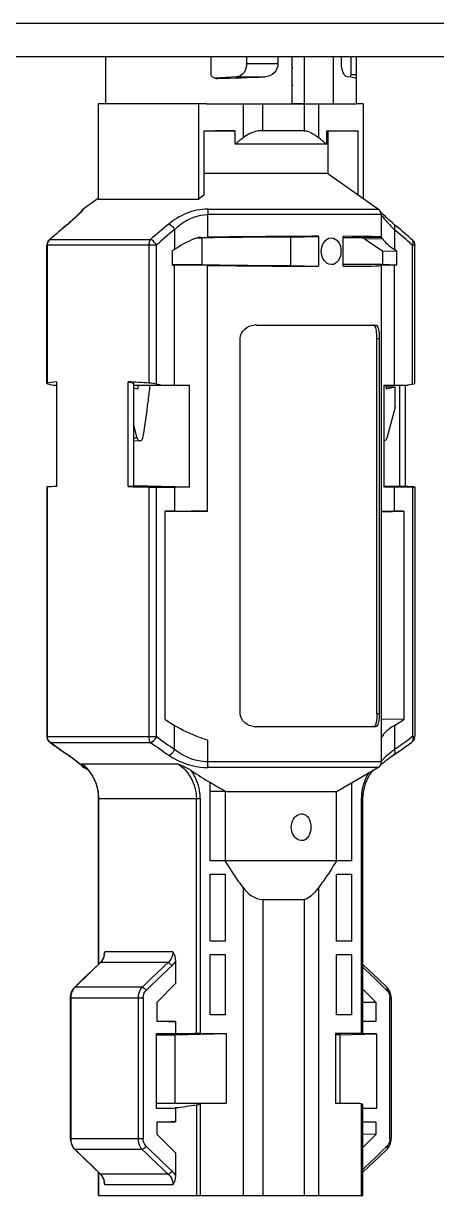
# Model space of a CAD drawing. Header units: millimetres. Extents: x 10297564 to 11610295, y -9287743 to -8409454.
# Drawn here: x 10495567 to 10496186, y -9102370 to -9100614 of the extents above; entities that cross this region are included whole.
import ezdxf

# ---------------------------------------------------------------- set-up
doc = ezdxf.new("R2010")
doc.units = ezdxf.units.MM
doc.header["$LTSCALE"] = 100
doc.layers.add('-0', color=7, linetype='Continuous')

# ---------------------------------------------------------------- blocks, each defined once
blk = doc.blocks.new('인버터 외형도')
at = {"layer": '-0', "linetype": 'Continuous'}
for p, q in [((99025.7, 35682.6), (86444.8, 35682.6)), ((99025.7, 35645), (86444.8, 35645)), ((94911.9, 35645), (94911.9, 35625.3)), ((95030.6, 35625.3), (95030.6, 35645)), ((95070.5, 35644.8), (95070.5, 35637.7)), ((95070.5, 35637.7), (95105.9, 35637.7)), ((95105.9, 35644.8), (95105.9, 35637.7)), ((95121.4, 35645), (95121.4, 35592.2)), ((95135.5, 35645), (95135.5, 35592.2)), ((95168.2, 35592.2), (95168.2, 35645)), ((95177.2, 35637.7), (95177.2, 35644.8)), ((95187.7, 35645), (95187.7, 35625.3)), ((95193.7, 35645), (95193.7, 35625.3)), ((95121.4, 35632), (95122.3, 35632)), ((95187.7, 35625.3), (95193.7, 35625.3)), ((94911.7, 35620.8), (94911.7, 35592.2)), ((94911.7, 35620.8), (94911.7, 35620.8)), ((95059.8, 35622.6), (95034.9, 35621.2)), ((95037.8, 35620.8), (95037.5, 35620.8)), ((95037.5, 35620.8), (95037.8, 35620.8)), ((95059.8, 35622.6), (95091.1, 35622.6)), ((95193.9, 35620.8), (95193.9, 35620.8)), ((95193.9, 35620.8), (95193.9, 35592.2)), ((95025.4, 35592.2), (94903.7, 35592.2)), ((94903.7, 35592.2), (94903.7, 35484.9)), ((95016.5, 35592.2), (95016.5, 35484.9)), ((95025.4, 35592.2), (95193.9, 35592.2)), ((95067, 35554.5), (95067, 35592.2)), ((95088.7, 35562.1), (95088.7, 35592.2)), ((95135.5, 35592.2), (95121.4, 35592.2)), ((95135.5, 35592.2), (95135.5, 35562.1)), ((95151.3, 35592.2), (95151.3, 35554.5)), ((95201.8, 35592.2), (95193.9, 35592.2)), ((95201.8, 35592.2), (95201.8, 35485.9)), ((95022.5, 35562.1), (95057.7, 35562.1)), ((95022.5, 35562.1), (95022.5, 35489.6)), ((95057.7, 35547), (95057.7, 35562.1)), ((95135.5, 35562.1), (95088.7, 35562.1)), ((95160.7, 35562.1), (95195.9, 35562.1)), ((95160.7, 35547), (95160.7, 35562.1)), ((95195.9, 35562.1), (95161.9, 35561.2)), ((95161.9, 35561.9), (95161.9, 35513.9)), ((95195.9, 35562.1), (95195.9, 35490.1)), ((95160.7, 35547), (95057.7, 35547)), ((95161.9, 35513.9), (95022.5, 35513.9)), ((95161.9, 35513.9), (95218.9, 35474)), ((94903.7, 35485.9), (94886.7, 35474)), ((95016.5, 35484.9), (94903.7, 35484.9)), ((94884.9, 35471.7), (94884.3, 35471)), ((94886.7, 35474), (94886.9, 35474)), ((95222.1, 35467.8), (95026.8, 35467.8)), ((95026.8, 35467.8), (95026.8, 35442.3)), ((95027.3, 35474), (95218.9, 35474)), ((95222.1, 35467.8), (95222.1, 35442.5)), ((95225.1, 35467.1), (95223.1, 35469)), ((94869, 35456.8), (94869.7, 35457.2)), ((94869.4, 35457.1), (94869, 35456.8)), ((94869.1, 35456.7), (94869.7, 35457.2)), ((95236.6, 35456.8), (95239.5, 35454.3)), ((94849.2, 35439.9), (94848.5, 35439.3)), ((94848.5, 35439.3), (94849.3, 35439.8)), ((94849.3, 35439.8), (94962.4, 35439.8)), ((94989.6, 35451.1), (94989.6, 35428.7)), ((95014.8, 35441.7), (95020.8, 35441.7)), ((95019.2, 35442.2), (95019.6, 35442.3)), ((95019.2, 35442.3), (95019.6, 35442.3)), ((95020.8, 35411.6), (95020.8, 35441.7)), ((95120.3, 35442.6), (95151.4, 35443.4)), ((95120.3, 35410.6), (95120.3, 35442.6)), ((95151.4, 35443.4), (95151.4, 35409.8)), ((95163.2, 35441.2), (95166.1, 35441.7)), ((95179.4, 35409.8), (95179.4, 35443.4)), ((95198.9, 35441.7), (95179.4, 35441.7)), ((95222.1, 35442.3), (95198.9, 35441.7)), ((95223.8, 35440.6), (95203.9, 35440.1)), ((95203.9, 35440.1), (95223.9, 35426.6)), ((95221.9, 35442.3), (95221.8, 35442.3)), ((95222.1, 35442.5), (95221.9, 35442.3)), ((95236.8, 35451.1), (95236.8, 35428.7)), ((94969.2, 35433.6), (94845.9, 35433.6)), ((94845.9, 35278.5), (94845.9, 35433.6)), ((94846.3, 35433.6), (94846.3, 35278.5)), ((94961, 35278.5), (94961, 35433.6)), ((94969.2, 35277.3), (94969.2, 35433.6)), ((94989.6, 35428.7), (94987.1, 35427)), ((94987.1, 35411.2), (94987.1, 35427)), ((95223.9, 35426.6), (95239.3, 35427)), ((95223.9, 35411.6), (95223.9, 35426.6)), ((95239.3, 35427), (95236.8, 35428.7)), ((95239.3, 35427), (95239.3, 35411.2)), ((95254.3, 35436.1), (95257.2, 35433.6)), ((95259.7, 35433.6), (95257.2, 35433.6)), ((95257.2, 35277.3), (95257.2, 35433.6)), ((95259.7, 35278.2), (95259.7, 35433.6)), ((94987.1, 35411.6), (95020.8, 35411.6)), ((94987.1, 35411.2), (94989.6, 35411.2)), ((94989.6, 35276.1), (94989.6, 35411.2)), ((95026.8, 35134.8), (95026.8, 35410.9)), ((95120.3, 35410.6), (95151.4, 35409.8)), ((95166.1, 35411.6), (95163.2, 35412.1)), ((95223.9, 35411.6), (95179.4, 35411.6)), ((95221.8, 35410.9), (95221.9, 35410.9)), ((95222.1, 35410.8), (95221.9, 35410.9)), ((95222.1, 35410.8), (95222.1, 34853.1)), ((95239.3, 35411.2), (95223.9, 35411.6)), ((95239.3, 35411.2), (95236.8, 35411.2)), ((95236.8, 35276.1), (95236.8, 35411.2)), ((95081.5, 35343.8), (95215.7, 35343.8)), ((95063.2, 34907.4), (95063.2, 35328.8)), ((95217.2, 35328.8), (95219.8, 35328.8)), ((95217.2, 34907.4), (95217.2, 35328.8)), ((95219.8, 35328.8), (95219.8, 34907.4)), ((94846.3, 35278.5), (94845.9, 35278.2)), ((94848.4, 35277.3), (94853.1, 35276.1)), ((94853.1, 35276.1), (94856.6, 35276.1)), ((94856.6, 35280.1), (94856.6, 35162.2)), ((94937.2, 35280.1), (94943.2, 35278.6)), ((94937.2, 35162.2), (94937.2, 35280.1)), ((94943.2, 35278.6), (94943.2, 35162.2)), ((94943.2, 35276.1), (95006.5, 35276.1)), ((94943.2, 35273.3), (94948.4, 35272.1)), ((94974, 35276.1), (94969.2, 35277.3)), ((95006.5, 35161.6), (95006.5, 35276.1)), ((95225.5, 35276.1), (95252.4, 35276.1)), ((95225.5, 35161.6), (95225.5, 35276.1)), ((95227.4, 35274.5), (95236.8, 35274.5)), ((95227.7, 35272.1), (95237.9, 35274.5)), ((95237.9, 35251.3), (95237.9, 35274.5)), ((95242.9, 35162.2), (95242.9, 35276.1)), ((95248.9, 35276.1), (95248.9, 35162.2)), ((95257.2, 35277.3), (95252.4, 35276.1)), ((94960.1, 35259.5), (94959.9, 35258)), ((95237.9, 35251.3), (95228.5, 35216.7)), ((94947.5, 35216.7), (94943.2, 35232.7)), ((94947.5, 35216.7), (94943.2, 35216.5)), ((94950.8, 35213.7), (94943.2, 35213.3)), ((95006.5, 35161.6), (94943.2, 35163.2)), ((94845.9, 35161.7), (94846.3, 35161.8)), ((94845.9, 35161.7), (94845.9, 34881.3)), ((94846.3, 35161.8), (94846.3, 34881.3)), ((94943.2, 35162.2), (94937.2, 35162.2)), ((94961, 34881.3), (94961, 35161.8)), ((94969.2, 35161.7), (94989.6, 35161.7)), ((94969.2, 34881.3), (94969.2, 35161.7)), ((94989.6, 35161.7), (94989.6, 35134.5)), ((95242.9, 35162.2), (95225.5, 35162.7)), ((95257.2, 35161.7), (95236.8, 35161.7)), ((95236.8, 35134.5), (95236.8, 35161.7)), ((95248.9, 35162.2), (95242.9, 35162.2)), ((95257.2, 35161.7), (95257.2, 34881.3)), ((95259.3, 35161.8), (95259.7, 35161.7)), ((95259.7, 35161.7), (95259.7, 34881.3)), ((94989.6, 35134.5), (94979, 35134.5)), ((94979, 34900.6), (94979, 35134.5)), ((95222.1, 35133.8), (95247.4, 35134.5)), ((95247.4, 35134.5), (95236.8, 35134.5)), ((95247.4, 35134.5), (95247.4, 34900.6)), ((94979, 34900.6), (94989.6, 34893.9)), ((95217.2, 34907.4), (95219.8, 34907.4)), ((95247.4, 34900.6), (95222.1, 34901)), ((95236.8, 34893.9), (95247.4, 34900.6)), ((94989.6, 34866.9), (94989.6, 34893.9)), ((95215.7, 34892.4), (95081.5, 34892.4)), ((95236.8, 34893.9), (95236.8, 34866.9)), ((94845.9, 34881.3), (94969.2, 34881.3)), ((94849.9, 34874.8), (94849, 34875.2)), ((94849.8, 34874.7), (94849, 34875.2)), ((94849.9, 34874.8), (94962.6, 34874.8)), ((95026.8, 34877.2), (95026.8, 34853.1)), ((95257.2, 34881.3), (95253.9, 34878.9)), ((95257.2, 34881.3), (95259.7, 34881.3)), ((94870.2, 34860.4), (94869.6, 34860.8)), ((94870.2, 34860.4), (94869.6, 34860.7)), ((94869.6, 34860.7), (94870.2, 34860.3)), ((94870.2, 34860.3), (94872.3, 34858.8)), ((94884.4, 34849.4), (94884.7, 34849.2)), ((94884.7, 34849.2), (94885.3, 34848.6)), ((94885, 34850.9), (94993.1, 34850.9)), ((94886.4, 34849.8), (94885, 34850.9)), ((94885.3, 34848.6), (94885.3, 34848.6)), ((94886.4, 34849.8), (94890.8, 34845.8)), ((95222.1, 34853.1), (95026.8, 34853.1)), ((95223.5, 34851.4), (95225.6, 34853.1)), ((94887.5, 34846.6), (94887.3, 34846.6)), ((94892.6, 34843.5), (94887.3, 34846.6)), ((95218.3, 34846.6), (95027.4, 34846.6)), ((95178.7, 34823.7), (95218.3, 34846.6)), ((95208.6, 34837.7), (95213, 34843.5)), ((95029.8, 34741.9), (95029.8, 34829.6)), ((95188.6, 34829.6), (95188.6, 34741.9)), ((94904, 34811.8), (95018.3, 34811.8)), ((94904, 34625.4), (94904, 34811.8)), ((94904.1, 34811.8), (94904.1, 34625.5)), ((95014.1, 34547.7), (95014.1, 34811.8)), ((95018.3, 34811.8), (95018.3, 34547.7)), ((95046.6, 34819.8), (95029.8, 34819.5)), ((95046.6, 34819.8), (95171.8, 34819.8)), ((95046.6, 34819.8), (95046.6, 34741.9)), ((95171.8, 34741.9), (95171.8, 34819.8)), ((95200, 34811.8), (95201.5, 34811.8)), ((95200, 34547.7), (95200, 34811.8)), ((95201.5, 34547.7), (95201.5, 34811.8)), ((95129.7, 34794.1), (95132.5, 34794.6)), ((95132.5, 34764.5), (95129.7, 34765)), ((95029.8, 34742.3), (95046.6, 34741.9)), ((95188.6, 34741.9), (95029.8, 34741.9)), ((95171.8, 34742.3), (95188.6, 34741.9)), ((95029.8, 34726.4), (95046.6, 34726.8)), ((95029.8, 34726.8), (95046.6, 34726.8)), ((95029.8, 34651.6), (95029.8, 34726.8)), ((95046.6, 34726.8), (95046.6, 34651.6)), ((95188.6, 34726.8), (95171.8, 34726.4)), ((95171.8, 34726.8), (95188.6, 34726.8)), ((95171.8, 34651.6), (95171.8, 34726.8)), ((95188.6, 34726.8), (95188.6, 34651.6)), ((95067, 34365.7), (95067, 34711.4)), ((95151.3, 34711.4), (95151.3, 34365.7)), ((95088.7, 34698.4), (95135.5, 34698.4)), ((95088.7, 34698.4), (95088.7, 34365.7)), ((95135.5, 34698.4), (95135.5, 34365.7)), ((95029.8, 34652), (95046.6, 34651.6)), ((95046.6, 34651.6), (95029.8, 34651.6)), ((95171.8, 34652), (95188.6, 34651.6)), ((95188.6, 34651.6), (95171.8, 34651.6)), ((94910.5, 34636.8), (94911, 34639.5)), ((94987.8, 34639.5), (94911, 34639.5)), ((95029.8, 34636.1), (95046.6, 34636.5)), ((95029.8, 34636.5), (95046.6, 34636.5)), ((95029.8, 34568.8), (95029.8, 34636.5)), ((95046.6, 34636.5), (95046.6, 34568.8)), ((95188.6, 34636.5), (95171.8, 34636.1)), ((95171.8, 34636.5), (95188.6, 34636.5)), ((95171.8, 34568.8), (95171.8, 34636.5)), ((95188.6, 34636.5), (95188.6, 34568.8)), ((94907.4, 34628.9), (94905.9, 34627.2)), ((94905.9, 34627.2), (94906.5, 34627.5)), ((94906, 34627.1), (94906.5, 34627.5)), ((94982.3, 34627.5), (94906.5, 34627.5)), ((94990.6, 34629.5), (94990.6, 34603.8)), ((94876.9, 34599.3), (94875.6, 34598)), ((94886.9, 34609), (94876.9, 34599.3)), ((94876.9, 34599.3), (94877.5, 34599.7)), ((94953.1, 34599.7), (94877.5, 34599.7)), ((94990.6, 34603.8), (94970, 34583)), ((95216.1, 34583), (95201.5, 34597.7)), ((95227, 34597.6), (95228.6, 34596.1)), ((95229.9, 34598), (95228.7, 34599.3)), ((95232.2, 34594.1), (95229.9, 34598)), ((94872.3, 34589.6), (94872.2, 34587.7)), ((94872.2, 34587.7), (94954.3, 34587.7)), ((94872.2, 34587.7), (94872.2, 34429.6)), ((94872.7, 34587.7), (94872.7, 34429.6)), ((94948.9, 34429.6), (94948.9, 34587.7)), ((94954.3, 34587.7), (94954.3, 34429.6)), ((95231.9, 34587.7), (95233.4, 34587.7)), ((95231.9, 34429.6), (95231.9, 34587.7)), ((95233.3, 34589.6), (95232.2, 34594.1)), ((95233.4, 34587.7), (95233.3, 34589.6)), ((95233.4, 34587.7), (95233.4, 34429.6)), ((94970, 34561.3), (94970, 34583)), ((95201.5, 34582.8), (95216.1, 34583)), ((95216.1, 34583), (95216.1, 34561.3)), ((94990.6, 34561.3), (94970, 34561.3)), ((94990.6, 34561.3), (94990.6, 34547.3)), ((95029.8, 34569.3), (95046.6, 34568.8)), ((95046.6, 34568.8), (95029.8, 34568.8)), ((95171.8, 34569.3), (95188.6, 34568.8)), ((95188.6, 34568.8), (95171.8, 34568.8)), ((95216.1, 34561.3), (95201.5, 34561.7)), ((95216.1, 34561.3), (95201.5, 34561.3)), ((94990.6, 34547.3), (94969.3, 34547.3)), ((94969.3, 34463.5), (94969.3, 34547.3)), ((94969.3, 34546.2), (94990.2, 34546.2)), ((94990.2, 34546.2), (95047.6, 34547.7)), ((94990.2, 34469.5), (94990.2, 34546.2)), ((95018.3, 34547.7), (95047.6, 34547.7)), ((95047.6, 34547.7), (95047.6, 34469.5)), ((95200, 34547.7), (95170.7, 34547.7)), ((95170.7, 34547.7), (95170.7, 34469.5)), ((95175.8, 34546.2), (95170.7, 34546.2)), ((95175.8, 34546.2), (95216.9, 34547.3)), ((95175.8, 34469.5), (95175.8, 34546.2)), ((95216.9, 34547.3), (95195.6, 34547.3)), ((95201.5, 34547.7), (95201.5, 34547.7)), ((95216.9, 34547.3), (95216.9, 34463.5)), ((94969.3, 34469.5), (95047.6, 34469.5)), ((95014.1, 34467.6), (95014.1, 34365.7)), ((95018.3, 34468.6), (95020.8, 34469.5)), ((95018.3, 34468.6), (95018.3, 34365.7)), ((95170.7, 34469.5), (95197.5, 34469.5)), ((95197.5, 34469.5), (95200, 34468.6)), ((95200, 34365.7), (95200, 34468.6)), ((95201.5, 34365.7), (95201.5, 34467.7)), ((94988, 34463.5), (94969.3, 34463.5)), ((94988, 34463.5), (94990.6, 34464.4)), ((94990.6, 34464.4), (94990.6, 34448.4)), ((95216.9, 34463.5), (95201.5, 34463.5)), ((94970, 34448.4), (94990.6, 34448.4)), ((94970, 34434.3), (94970, 34448.4)), ((95201.5, 34448.1), (95216.1, 34448.4)), ((95201.5, 34448.4), (95216.1, 34448.4)), ((95216.1, 34448.4), (95216.1, 34434.3)), ((94872.2, 34429.6), (94954.3, 34429.6)), ((94872.2, 34429.6), (94872.4, 34427.4)), ((94970, 34434.3), (94990.6, 34413.5)), ((95216.1, 34434.3), (95201.5, 34434.5)), ((95201.5, 34419.5), (95216.1, 34434.3)), ((95231.9, 34429.6), (95233.4, 34429.6)), ((95232.1, 34422.9), (95233.2, 34427.4)), ((95233.2, 34427.4), (95233.4, 34429.6)), ((94875.8, 34419.1), (94876.9, 34417.9)), ((94877.5, 34417.6), (94876.9, 34417.9)), ((94953.1, 34417.6), (94877.5, 34417.6)), ((94990.6, 34413.5), (94990.6, 34387.8)), ((95228.6, 34421.2), (95227, 34419.7)), ((95228.7, 34417.9), (95229.8, 34419.1)), ((95229.8, 34419.1), (95232.1, 34422.9)), ((94897.8, 34397.8), (94905.9, 34390.1)), ((94904, 34365.7), (94904, 34391.9)), ((94904.1, 34391.8), (94904.1, 34365.7)), ((94905.9, 34390.1), (94906.5, 34389.8)), ((94905.9, 34390.1), (94907.5, 34388.3)), ((94906.5, 34389.8), (94906, 34390.2)), ((94982.3, 34389.8), (94906.5, 34389.8)), ((94911, 34377.7), (94910.5, 34380.5)), ((94987.8, 34377.7), (94911, 34377.7)), ((94904.1, 34365.7), (95201.5, 34365.7))]:
    blk.add_line(p, q, dxfattribs=at)
for points in [[(94884.3, 35471), (94883.9, 35470.5), (94883.2, 35469.9), (94882.4, 35469), (94881.5, 35468.1), (94880.5, 35467.1), (94879.3, 35466), (94878, 35464.7), (94876.5, 35463.4), (94874.9, 35462), (94873.2, 35460.5)], [(95223.1, 35469), (95222.4, 35469.9), (95221.7, 35470.5), (95221.3, 35471)], [(95236.6, 35456.8), (95236.2, 35457.1), (95234.2, 35458.8), (95232.4, 35460.5), (95230.6, 35462), (95229.1, 35463.4), (95227.6, 35464.7), (95226.3, 35466), (95225.1, 35467.1)], [(94873.2, 35460.5), (94871.4, 35458.8), (94869.4, 35457.1)], [(95241.8, 34864.7), (95249.7, 34870.4), (95256.5, 34875.2)], [(95225.6, 34853.1), (95227.2, 34854.3), (95228.9, 34855.6), (95230.9, 34857.1), (95233, 34858.6), (95235.4, 34860.3), (95241.8, 34864.7)], [(94872.3, 34858.8), (94874.3, 34857.4), (94876.1, 34856), (94877.8, 34854.7), (94879.3, 34853.6), (94880.7, 34852.5), (94881.9, 34851.6), (94882.9, 34850.7), (94883.8, 34850), (94884.4, 34849.4)], [(95221.3, 34849.6), (95222.1, 34850.2), (95223.1, 34851), (95223.5, 34851.4)], [(94890.8, 34845.8), (94897, 34837.7), (94901.2, 34828.6), (94903.5, 34819), (94904, 34811.8)], [(95201.5, 34811.8), (95202, 34819), (95204.4, 34828.6), (95208.6, 34837.7)], [(94910.5, 34636.8), (94909.5, 34632.8), (94907.4, 34628.9)], [(94905.9, 34627.2), (94897.7, 34619.3), (94886.9, 34609)], [(95228.7, 34599.3), (95218.7, 34609), (95207.9, 34619.3), (95201.5, 34625.4)], [(94875.6, 34598), (94873.4, 34594.1), (94872.3, 34589.6)], [(94872.4, 34427.4), (94873.5, 34422.9), (94875.8, 34419.1)], [(94876.9, 34417.9), (94887.1, 34408.1), (94897.8, 34397.8)], [(95201.5, 34391.9), (95207.8, 34397.8), (95218.5, 34408.1), (95228.7, 34417.9)], [(94907.5, 34388.3), (94909.6, 34384.3), (94910.5, 34380.5)]]:
    blk.add_lwpolyline(points, dxfattribs=at)
for centre, radius, start, end in [((95037.5, 35630.9), 10.1, 260.4811, 270.0038), ((95455.6, 34922.7), 713.4, 127.3774, 127.9845), ((94784, 35567.8), 139.6, 314.3847, 314.9875), ((94891, 35467.8), 7.52, 125, 155.1938), ((94891.3, 35467.8), 7.57, 143.379, 150.2019), ((95214.6, 35467.8), 7.52, 0, 55), ((96187.8, 33894.9), 2044.2, 130.1754, 130.9049), ((96179.6, 33911.6), 2026.1, 130.3035, 131.0396), ((96178.5, 34023.2), 1867, 129.8166, 130.647), ((95422.5, 35639.8), 264.8, 224.521, 225.4645), ((93918.9, 33896.1), 2042.6, 49.0691, 49.7177), ((94853.4, 35433.6), 7.52, 130.9502, 137.9365), ((96294.2, 33905.9), 2022.3, 130.1728, 130.9344), ((95019.5, 35420.6), 21.6, 97.729, 100.1456), ((95019.7, 35419.6), 22.7, 95.9316, 97.7329), ((95019.9, 35417.8), 24.4, 91.4861, 95.8976), ((93925.3, 33897.7), 2032.9, 49.175, 49.8255), ((94854.3, 35433.6), 7.98, 162.6873, 179.9489), ((94853.4, 35433.6), 7.51, 145.7956, 154.6086), ((94853.5, 35433.6), 7.56, 137.917, 145.7673), ((95081.5, 35323.2), 20.7, 90.0178, 96.0543), ((94551.3, 35320.9), 400.1, 352.9913, 353.5763), ((93971.2, 35380.3), 996.3, 353.0369, 353.9966), ((95625, 35320.9), 400.3, 186.4237, 187.0084), ((93980.2, 35379.1), 987.2, 350.5595, 352.9518), ((95081.5, 34913.1), 20.7, 263.9944, 269.9844), ((94853.4, 34881.3), 7.54, 179.9859, 210.1827), ((94854.3, 34881.3), 7.97, 180.0548, 198.8907), ((94853.5, 34880.8), 7.07, 231.5549, 238.609), ((96003.7, 36490), 1985.2, 234.4596, 235.158), ((96007.1, 36488.1), 1985.4, 234.3466, 235.0449), ((96038.2, 36392.6), 1860.3, 234.6772, 235.4522), ((96116.5, 36485.7), 1972.4, 234.4317, 235.1577), ((94146.2, 36434), 1909.2, 304.8349, 305.4623), ((95252.1, 34881.3), 7.54, 351.0107, 0.0143), ((95387.2, 34681.5), 238.7, 129.0518, 130.1969), ((94797, 34745.8), 135.7, 50.9971, 51.2894), ((94891, 34853.1), 7.52, 211.9423, 240.002), ((94862.8, 34819.3), 38.6, 52.3086, 54.9206), ((94891.2, 34853.1), 7.49, 213.9047, 215.8572), ((94861.2, 34817.3), 41.2, 43.2901, 52.2515), ((95214.6, 34853.1), 7.52, 299.998, 0), ((94853.6, 34812.1), 50.5, 18.0457, 19.3903), ((94852.9, 34811.9), 51.2, 8.7078, 18.0305), ((94991.6, 35147.6), 374.1, 298.7983, 300.0164), ((94852.5, 34811.8), 51.6, 3.0336, 8.7108), ((94853.7, 34811.9), 50.4, 359.9414, 3.0349), ((94891.4, 34639.5), 19.6, 347.0021, 0.0446), ((97161.7, 32252.9), 3274.9, 133.5338, 134.2253), ((96934.2, 32550.1), 2850.5, 133.2165, 134.0271), ((97137, 32352.1), 3128.2, 133.4275, 134.164), ((93039, 32341.8), 3142.6, 45.8725, 46.5171), ((94886.4, 34590.1), 13.1, 132.8914, 135.8956), ((94886.4, 34427.2), 13.1, 224.1092, 227.1119), ((97138.8, 36740.6), 3241.9, 225.7711, 226.4696), ((96941.9, 36475.2), 2861.7, 225.9744, 226.7819), ((97136.9, 36665.1), 3128.1, 225.8361, 226.5725), ((93039, 36675.4), 3142.6, 313.4829, 314.1275), ((94891.4, 34377.8), 19.6, 359.9553, 13.0048)]:
    blk.add_arc(centre, radius, start, end, dxfattribs=at)
for centre, major_axis, ratio, start_param, end_param in [((95052.8, 35657.5), (-74, 349), 0.176927, -1.681597, -1.668173), ((95052.8, 35625.3), (141.1, 4.5), 0.028613, -1.678421, -1.296739), ((95052.8, 35638.4), (-74, 349), 0.176927, -1.682258, -1.668177), ((95052.8, 35610.1), (96.2, 25.5), 0.213068, -0.834354, -0.820256), ((95052.8, 35625.3), (141.1, -4.5), 0.028613, 0.000911, 0.380599), ((95052.8, 35560.6), (109.1, 1.3), 0.01297, 1.52577, 1.852745), ((95019.9, 35429.9), (44.9, 19.1), 0.270365, 1.644981, 2.189344), ((95019.9, 35442.8), (45.1, 0.5), 0.01297, -1.576436, -1.416778), ((95052.8, 35440.5), (124.2, 1.5), 0.01297, 0.996205, 1.831472), ((95052.8, 35440.5), (169.3, 2), 0.01297, 0.948948, 1.724815), ((95052.8, 35440.5), (169.3, 2), 0.01297, -0.000152, 0.726266), ((95198.9, 35426.6), (0, 15.1), 0.743145, -0.463211, 0.000376), ((95267, 35442.8), (45.1, 0.5), 0.01297, -3.042097, -3.031536), ((95267, 35429.9), (44.8, -17.8), 0.310322, -2.725388, -2.181025), ((95019.9, 35410.4), (45.1, -0.5), 0.01297, 1.416778, 2.303986), ((95052.8, 35412.7), (124.2, -1.5), 0.01297, -1.831472, -0.996205), ((95052.8, 35412.7), (169.3, -2), 0.01297, -1.724815, -0.948948), ((95052.8, 35412.7), (169.3, -2), 0.01297, -0.726266, 0.000152), ((95267, 35410.4), (45.1, -0.5), 0.01297, 8.587171, 9.42493), ((94853.4, 35277.3), (7.52, -1), 0.115967, 3.156999, 3.994756), ((95052.8, 35243.1), (218.2, -29), 0.115967, 2.703446, 2.827696), ((95052.8, 35243.1), (218.2, -29), 0.115967, 2.020223, 2.144473), ((94964.2, 35277.3), (7.52, -1), 0.115967, 0.853164, 2.020223), ((95252.2, 35277.3), (7.52, 1), 0.115967, -0.853164, -0.015407), ((95052.8, 35163.3), (218.2, 2.5), 0.01297, 2.687889, 2.812139), ((95052.8, 35163.3), (218.2, -2.5), 0.01297, -2.128916, -2.004666), ((94964.2, 35161.8), (7.52, -0.09), 0.01297, -2.004666, -0.837607), ((95019.9, 35160.9), (45.1, -0.5), 0.01297, 1.871369, 2.303986), ((95267, 35160.9), (45.1, -0.5), 0.01297, 2.303986, 2.736603), ((95052.8, 35163.3), (218.2, -2.5), 0.01297, 0.329453, 0.453703), ((95252.2, 35161.8), (7.52, -0.09), 0.01297, -0.837607, 0.000151), ((95052.8, 35132.9), (169.3, 2), 0.01297, 1.724815, 2.022101), ((95019.9, 35135.3), (45.1, 0.5), 0.01297, -2.303986, -1.416778), ((95267, 35135.3), (45.1, 0.5), 0.01297, -3.074724, -2.303986), ((95267, 34893), (44.9, 16.5), 0.290595, 2.197128, 2.964601), ((95052.8, 34562.3), (150.5, -1.8), 0.01297, -2.153603, -1.996886), ((95052.8, 34546.2), (150.5, 1.8), 0.01297, 1.830353, 1.996886), ((95015.3, 34547.6), (4.51, 0.05), 0.01297, 0.837607, 1.830353), ((95052.8, 34546.2), (150.5, 1.8), 0.01297, -0.321673, -0.15514), ((95197, 34547.6), (4.51, 0.05), 0.01297, -0.000151, 0.837607), ((95052.8, 34501.4), (150.4, 30.9), 0.172246, -2.032414, -1.865881), ((95015.3, 34468.6), (4.51, 0.93), 0.172246, -1.865881, -0.873135), ((95197, 34468.6), (4.51, -0.93), 0.172246, 0.035376, 0.873135), ((95052.8, 34447.4), (150.5, 1.8), 0.01297, 1.996886, 2.153603)]:
    blk.add_ellipse(centre, major_axis=major_axis, ratio=ratio, start_param=start_param, end_param=end_param, dxfattribs=at)
for points, knots in [([(95070.5, 35637.7), (95070.5, 35634), (95069, 35627.2), (95062.8, 35622.8), (95059.8, 35622.6)], [0, 0, 0, 0, 0.549893, 1, 1, 1, 1]), ([(95105.9, 35637.7), (95105.9, 35633.8), (95102.7, 35625.8), (95094.8, 35622.8), (95091.1, 35622.6)], [0, 0, 0, 0, 0.50619, 1, 1, 1, 1]), ([(95183.8, 35622.6), (95181.8, 35622.8), (95177.9, 35628.6), (95177.2, 35634), (95177.2, 35637.7)], [0, 0, 0, 0, 0.363854, 1, 1, 1, 1]), ([(94911.9, 35625.3), (94911.9, 35624.2), (94911.8, 35622.7), (94911.8, 35621.1), (94911.7, 35620.8)], [0, 0, 0, 0, 0.762308, 1, 1, 1, 1]), ([(95035.8, 35620.9), (95034.6, 35621.1), (95032.3, 35621.9), (95030.6, 35624.1), (95030.6, 35625.3)], [0, 0, 0, 0, 0.50589, 1, 1, 1, 1]), ([(95193.7, 35625.3), (95193.7, 35624.2), (95193.8, 35622.7), (95193.8, 35621.1), (95193.9, 35620.8)], [0, 0, 0, 0, 0.762308, 1, 1, 1, 1]), ([(95088.7, 35562.1), (95086.6, 35562.1), (95078.9, 35561.4), (95071.6, 35557.9), (95067, 35554.5)], [0, 0, 0, 0, 0.264807, 1, 1, 1, 1]), ([(95135.5, 35562.1), (95138.1, 35562.1), (95143.8, 35559.9), (95148.6, 35556.5), (95151.3, 35554.5)], [0, 0, 0, 0, 0.431555, 1, 1, 1, 1]), ([(94881.6, 35468), (94880.8, 35467.2), (94876.9, 35463.5), (94872.9, 35460), (94869.7, 35457.2)], [0, 0, 0, 0, 0.212649, 1, 1, 1, 1]), ([(94886.9, 35474), (94887, 35474), (94886.6, 35473.2), (94885.5, 35472.1), (94883.9, 35470.2), (94882.7, 35469.1)], [0, 0, 0, 0, 0.05236, 0.238674, 1, 1, 1, 1]), ([(95027.3, 35474), (95018.9, 35474), (95002.8, 35470.6), (94989, 35462), (94983, 35457.2)], [0, 0, 0, 0, 0.523498, 1, 1, 1, 1]), ([(94989.6, 35451.1), (94992, 35453.4), (95002.4, 35462.2), (95016.3, 35467.8), (95026.8, 35467.8)], [0, 0, 0, 0, 0.237832, 1, 1, 1, 1]), ([(95027.3, 35474), (95027.2, 35473.6), (95026.9, 35471.6), (95026.8, 35469.5), (95026.8, 35467.8)], [0, 0, 0, 0, 0.20177, 1, 1, 1, 1]), ([(95222.1, 35467.2), (95222.2, 35467.1), (95222.7, 35466.4), (95223.2, 35465.7), (95223.7, 35465.2)], [0, 0, 0, 0, 0.182807, 1, 1, 1, 1]), ([(94983, 35457.2), (94983.7, 35457.1), (94986.5, 35455.7), (94988.6, 35453.2), (94989.6, 35451.1)], [0, 0, 0, 0, 0.220863, 1, 1, 1, 1]), ([(95223.7, 35465.2), (95224.3, 35464.4), (95227.5, 35460.6), (95230.9, 35457), (95233.7, 35454.2)], [0, 0, 0, 0, 0.189697, 1, 1, 1, 1]), ([(95236.8, 35451.1), (95237, 35451.6), (95237.7, 35453.4), (95237.6, 35455.9), (95236.6, 35456.8)], [0, 0, 0, 0, 0.304165, 1, 1, 1, 1]), ([(94961, 35433.6), (94961, 35434.2), (94961.1, 35436.3), (94961.6, 35438.5), (94962.4, 35439.8)], [0, 0, 0, 0, 0.282228, 1, 1, 1, 1]), ([(94969.2, 35433.6), (94968.2, 35435.8), (94965.9, 35438.3), (94963.1, 35439.6), (94962.4, 35439.8)], [0, 0, 0, 0, 0.775068, 1, 1, 1, 1]), ([(95163.2, 35412.1), (95157.9, 35413.9), (95151.2, 35426.6), (95157.9, 35439.3), (95163.2, 35441.2)], [0, 0, 0, 0, 0.500013, 1, 1, 1, 1]), ([(95166.1, 35441.7), (95169, 35441.7), (95175.4, 35437.2), (95177.4, 35426.6), (95175.4, 35416), (95169, 35411.6), (95166.1, 35411.6)], [0, 0, 0, 0, 0.222178, 0.499986, 0.777813, 1, 1, 1, 1]), ([(95222.1, 35442.3), (95222.2, 35442.3), (95222.6, 35442.1), (95222.9, 35441.7), (95223.1, 35441.5)], [0, 0, 0, 0, 0.150118, 1, 1, 1, 1]), ([(95257.2, 35433.6), (95257.5, 35434.2), (95258.2, 35435.9), (95258.1, 35438.4), (95257.1, 35439.3)], [0, 0, 0, 0, 0.316432, 1, 1, 1, 1]), ([(95063.2, 35328.8), (95063.2, 35332.7), (95067.7, 35340.5), (95075.4, 35343.3), (95079.3, 35343.7)], [0, 0, 0, 0, 0.497288, 1, 1, 1, 1]), ([(95217.2, 35328.8), (95217.2, 35331.8), (95216.9, 35336.5), (95215.9, 35341.4), (95214.9, 35342.9)], [0, 0, 0, 0, 0.626461, 1, 1, 1, 1]), ([(95215.7, 35343.8), (95217.4, 35343.8), (95219.8, 35337), (95219.8, 35332.5), (95219.8, 35328.8)], [0, 0, 0, 0, 0.305985, 1, 1, 1, 1]), ([(94947.5, 35216.7), (94947.7, 35216.2), (94948.2, 35214.8), (94949.7, 35213.6), (94950.8, 35213.7)], [0, 0, 0, 0, 0.290467, 1, 1, 1, 1]), ([(94950.8, 35213.7), (94952, 35213.7), (94953.5, 35215.2), (94953.9, 35216.7), (94954, 35217.2)], [0, 0, 0, 0, 0.709394, 1, 1, 1, 1]), ([(95225.5, 35213.7), (95226.5, 35213.7), (95227.9, 35214.9), (95228.4, 35216.3), (95228.5, 35216.7)], [0, 0, 0, 0, 0.712397, 1, 1, 1, 1]), ([(95079.4, 34892.5), (95075.4, 34892.9), (95067.7, 34895.7), (95063.2, 34903.5), (95063.2, 34907.4)], [0, 0, 0, 0, 0.502891, 1, 1, 1, 1]), ([(95217.2, 34907.4), (95217.2, 34904), (95216.9, 34899.3), (95215.6, 34893.5), (95214.1, 34892.6)], [0, 0, 0, 0, 0.661888, 1, 1, 1, 1]), ([(95219.8, 34907.4), (95219.8, 34903.7), (95219.8, 34899.2), (95217.4, 34892.4), (95215.7, 34892.4)], [0, 0, 0, 0, 0.694228, 1, 1, 1, 1]), ([(95026.8, 34877.2), (95023.3, 34878.3), (95010.5, 34882.8), (94998.1, 34888.6), (94989.6, 34893.9)], [0, 0, 0, 0, 0.265541, 1, 1, 1, 1]), ([(94962.6, 34874.8), (94962.3, 34875.2), (94961.3, 34877.2), (94961, 34879.5), (94961, 34881.3)], [0, 0, 0, 0, 0.201348, 1, 1, 1, 1]), ([(94962.6, 34874.8), (94963.3, 34875), (94966.2, 34876.3), (94968.3, 34879), (94969.2, 34881.3)], [0, 0, 0, 0, 0.221055, 1, 1, 1, 1]), ([(95257.2, 34881.3), (95257.4, 34880.7), (95258.1, 34878.7), (95257.7, 34876), (95256.5, 34875.2)], [0, 0, 0, 0, 0.313064, 1, 1, 1, 1]), ([(94881.8, 34851.8), (94881, 34852.4), (94877.2, 34855.4), (94873.3, 34858.2), (94870.2, 34860.4)], [0, 0, 0, 0, 0.21206, 1, 1, 1, 1]), ([(94983.2, 34860.4), (94983.9, 34860.6), (94986.7, 34861.9), (94988.8, 34864.6), (94989.6, 34866.9)], [0, 0, 0, 0, 0.215519, 1, 1, 1, 1]), ([(94983.2, 34860.4), (94986.2, 34858.4), (94999.5, 34850.5), (95015.4, 34846.4), (95027.4, 34846.6)], [0, 0, 0, 0, 0.227807, 1, 1, 1, 1]), ([(95026.8, 34853.1), (95023.3, 34853.1), (95009.9, 34854.5), (94997.3, 34860.7), (94989.6, 34866.9)], [0, 0, 0, 0, 0.262712, 1, 1, 1, 1]), ([(95233.1, 34863.9), (95230.5, 34861.7), (95226.8, 34858.2), (95222.9, 34854.8), (95222, 34853.4)], [0, 0, 0, 0, 0.66217, 1, 1, 1, 1]), ([(95236.8, 34866.9), (95237, 34866.3), (95237.6, 34864.3), (95237.3, 34861.6), (95236, 34860.7)], [0, 0, 0, 0, 0.300977, 1, 1, 1, 1]), ([(94885.2, 34849), (94885, 34849.1), (94884.1, 34849.9), (94883.1, 34850.7), (94882.4, 34851.3)], [0, 0, 0, 0, 0.218484, 1, 1, 1, 1]), ([(94887.5, 34846.6), (94887.7, 34846.5), (94886.2, 34848.2), (94885.9, 34848.4), (94885.2, 34849)], [0, 0, 0, 0, 0.212302, 1, 1, 1, 1]), ([(94993.1, 34850.9), (94999.2, 34847), (95010, 34835.3), (95014.1, 34819.8), (95014.1, 34811.8)], [0, 0, 0, 0, 0.473305, 1, 1, 1, 1]), ([(94993.1, 34850.9), (94994.5, 34850.3), (94999.8, 34847.9), (95005.1, 34845.3), (95008.7, 34843)], [0, 0, 0, 0, 0.260338, 1, 1, 1, 1]), ([(95027.4, 34846.6), (95027.3, 34847), (95026.9, 34849.1), (95026.8, 34851.3), (95026.8, 34853.1)], [0, 0, 0, 0, 0.189875, 1, 1, 1, 1]), ([(94901.2, 34828.8), (94900.6, 34830.5), (94898.2, 34836.5), (94894.5, 34842), (94891.2, 34845.5)], [0, 0, 0, 0, 0.263749, 1, 1, 1, 1]), ([(95018.3, 34811.8), (95018.4, 34814.7), (95017.4, 34825.6), (95013.2, 34836.3), (95008.7, 34843)], [0, 0, 0, 0, 0.261415, 1, 1, 1, 1]), ([(95200, 34811.8), (95200, 34814.5), (95200.8, 34824.7), (95204.4, 34834.7), (95208.4, 34841.1)], [0, 0, 0, 0, 0.260017, 1, 1, 1, 1]), ([(95129.7, 34765), (95124.3, 34766.9), (95117.5, 34779.5), (95124.3, 34792.2), (95129.7, 34794)], [0, 0, 0, 0, 0.500017, 1, 1, 1, 1]), ([(95132.5, 34794.6), (95134, 34794.6), (95137, 34793.7), (95141.8, 34788.7), (95143.7, 34779.5), (95141.8, 34770.4), (95137, 34765.3), (95134, 34764.5), (95132.5, 34764.5)], [0, 0, 0, 0, 0.10785, 0.225217, 0.500002, 0.774789, 0.892152, 1, 1, 1, 1]), ([(95067, 34711.4), (95065.2, 34713.8), (95057.9, 34723.7), (95051.3, 34734), (95046.6, 34741.9)], [0, 0, 0, 0, 0.24678, 1, 1, 1, 1]), ([(95171.8, 34741.9), (95167, 34734), (95160.4, 34723.7), (95153.2, 34713.8), (95151.3, 34711.4)], [0, 0, 0, 0, 0.753221, 1, 1, 1, 1]), ([(95067, 34711.4), (95069.7, 34708), (95075.6, 34701.6), (95084.3, 34698.4), (95088.7, 34698.4)], [0, 0, 0, 0, 0.497164, 1, 1, 1, 1]), ([(95151.3, 34711.4), (95148.9, 34708.2), (95144.6, 34703), (95138.4, 34698.4), (95135.5, 34698.4)], [0, 0, 0, 0, 0.578931, 1, 1, 1, 1]), ([(94987.8, 34639.5), (94987.8, 34638.3), (94987.3, 34633.9), (94984.9, 34629.6), (94982.3, 34627.5)], [0, 0, 0, 0, 0.265303, 1, 1, 1, 1]), ([(94982.3, 34627.5), (94982.7, 34627.4), (94984.5, 34626.7), (94985.9, 34625.2), (94986.6, 34623.9)], [0, 0, 0, 0, 0.221557, 1, 1, 1, 1]), ([(94948.9, 34587.7), (94948.9, 34588.8), (94949.2, 34593.1), (94951, 34597.4), (94953.1, 34599.7)], [0, 0, 0, 0, 0.269873, 1, 1, 1, 1]), ([(94953.1, 34599.7), (94953.5, 34599.6), (94955.4, 34598.9), (94956.8, 34597.4), (94957.5, 34596.1)], [0, 0, 0, 0, 0.222896, 1, 1, 1, 1]), ([(95228.6, 34596.1), (95228.8, 34596.4), (95229.2, 34597.4), (95229.3, 34598.8), (95228.7, 34599.3)], [0, 0, 0, 0, 0.318455, 1, 1, 1, 1]), ([(94954.3, 34587.7), (94954.3, 34588.5), (94954.5, 34591.5), (94955.9, 34594.5), (94957.5, 34596.1)], [0, 0, 0, 0, 0.267493, 1, 1, 1, 1]), ([(94953.1, 34417.6), (94952.4, 34418.3), (94949.9, 34421.8), (94948.9, 34426.3), (94948.9, 34429.6)], [0, 0, 0, 0, 0.228927, 1, 1, 1, 1]), ([(94957.5, 34421.2), (94957, 34421.7), (94955.1, 34424.1), (94954.3, 34427.3), (94954.3, 34429.6)], [0, 0, 0, 0, 0.233126, 1, 1, 1, 1]), ([(94957.5, 34421.2), (94956.8, 34419.9), (94955.4, 34418.4), (94953.5, 34417.7), (94953.1, 34417.6)], [0, 0, 0, 0, 0.777114, 1, 1, 1, 1]), ([(95228.7, 34417.9), (95228.9, 34418.1), (95229.5, 34419.1), (95229, 34420.4), (95228.6, 34421.2)], [0, 0, 0, 0, 0.200448, 1, 1, 1, 1]), ([(94982.3, 34389.8), (94982.7, 34389.9), (94984.5, 34390.6), (94985.9, 34392.1), (94986.6, 34393.4)], [0, 0, 0, 0, 0.220217, 1, 1, 1, 1]), ([(94982.3, 34389.8), (94983.1, 34389.1), (94986.3, 34385.8), (94987.8, 34381.2), (94987.8, 34377.7)], [0, 0, 0, 0, 0.238011, 1, 1, 1, 1])]:
    blk.add_open_spline(points, degree=3, knots=knots, dxfattribs=at)
for points in [[(95187.7, 35625.3), (95187.7, 35624.3), (95187.4, 35623.1), (95186.8, 35622.2)], [(95057.7, 35547), (95060.7, 35549.6), (95063.8, 35552.1), (95067, 35554.5)], [(95151.3, 35554.5), (95154.5, 35552.1), (95157.6, 35549.6), (95160.7, 35547)], [(94885.2, 35472.3), (94885.7, 35473), (94886.2, 35473.5), (94886.9, 35474)], [(94849.3, 35439.8), (94848.7, 35439.3), (94848.2, 35438.7), (94847.7, 35438.1)], [(95011.4, 35440.6), (95012.8, 35441.2), (95014.2, 35441.6), (95015.7, 35441.9)], [(95223.1, 35441.5), (95223.3, 35441.2), (95223.6, 35440.9), (95223.8, 35440.6)], [(95257.1, 35439.3), (95258.7, 35437.9), (95259.7, 35435.7), (95259.7, 35433.6)], [(94846.6, 35436.8), (94846.2, 35435.8), (94845.9, 35434.7), (94845.9, 35433.6)], [(94847.7, 35438.1), (94847.3, 35437.4), (94846.9, 35436.7), (94846.7, 35436)], [(95214.9, 35342.9), (95214.5, 35343.4), (95213.9, 35343.8), (95213.3, 35343.8)], [(94846.7, 34878.7), (94847.2, 34877.4), (94848.1, 34876.2), (94849.2, 34875.3)], [(94846.9, 34877.5), (94847.4, 34876.6), (94848.2, 34875.8), (94849, 34875.2)], [(95258.7, 34877.5), (95258.1, 34876.6), (95257.4, 34875.8), (95256.5, 34875.2)], [(95259.6, 34880.1), (95259.4, 34879.2), (95259.1, 34878.3), (95258.7, 34877.5)], [(94887.5, 34846.6), (94886.5, 34847.1), (94885.7, 34847.8), (94885.1, 34848.7)], [(95008.7, 34843), (95015.6, 34838.4), (95022.7, 34833.9), (95029.8, 34829.6)], [(95046.5, 34819.8), (95040.9, 34822.9), (95035.3, 34826.2), (95029.8, 34829.6)], [(94987.8, 34639.5), (94989.4, 34636.4), (94990.6, 34633), (94990.6, 34629.5)], [(94906.5, 34627.5), (94907.5, 34628.5), (94908.3, 34629.7), (94909, 34630.9)], [(94909, 34630.9), (94909.7, 34632.2), (94910.2, 34633.7), (94910.5, 34635.1)], [(94990.6, 34629.5), (94989.6, 34627.4), (94988.2, 34625.5), (94986.6, 34623.9)], [(94875, 34596.5), (94873.4, 34593.8), (94872.7, 34590.7), (94872.7, 34587.7)], [(94877, 34599.2), (94876.2, 34598.4), (94875.5, 34597.4), (94875, 34596.5)], [(95228.6, 34596.1), (95230, 34594.7), (95231, 34592.8), (95231.5, 34590.8)], [(95231.5, 34590.8), (95231.7, 34589.8), (95231.9, 34588.7), (95231.9, 34587.7)], [(94872.7, 34429.6), (94872.7, 34426.6), (94873.4, 34423.4), (94875, 34420.8)], [(95231.5, 34426.4), (95231, 34424.5), (95230, 34422.6), (95228.6, 34421.2)], [(95231.9, 34429.6), (95231.9, 34428.5), (95231.7, 34427.5), (95231.5, 34426.4)], [(94875, 34420.8), (94875.6, 34419.8), (94876.2, 34418.9), (94877, 34418.1)], [(94909, 34386.3), (94908.3, 34387.6), (94907.5, 34388.8), (94906.5, 34389.8)], [(94910.5, 34382.2), (94910.2, 34383.6), (94909.7, 34385), (94909, 34386.3)], [(94986.6, 34393.4), (94988.2, 34391.8), (94989.6, 34389.8), (94990.6, 34387.8)], [(94990.6, 34387.8), (94990.6, 34384.3), (94989.4, 34380.8), (94987.8, 34377.7)]]:
    blk.add_open_spline(points, degree=3, dxfattribs=at)

msp = doc.modelspace()

# ---------------------------------------------------------------- block references
at = {"xscale": 1.333333333333333, "yscale": 1.333333333333333, "zscale": 1.333333333333333}
msp.add_blockref('인버터 외형도', (10369140.6, -9148191), dxfattribs=at)

doc.saveas('drawing.dxf')
